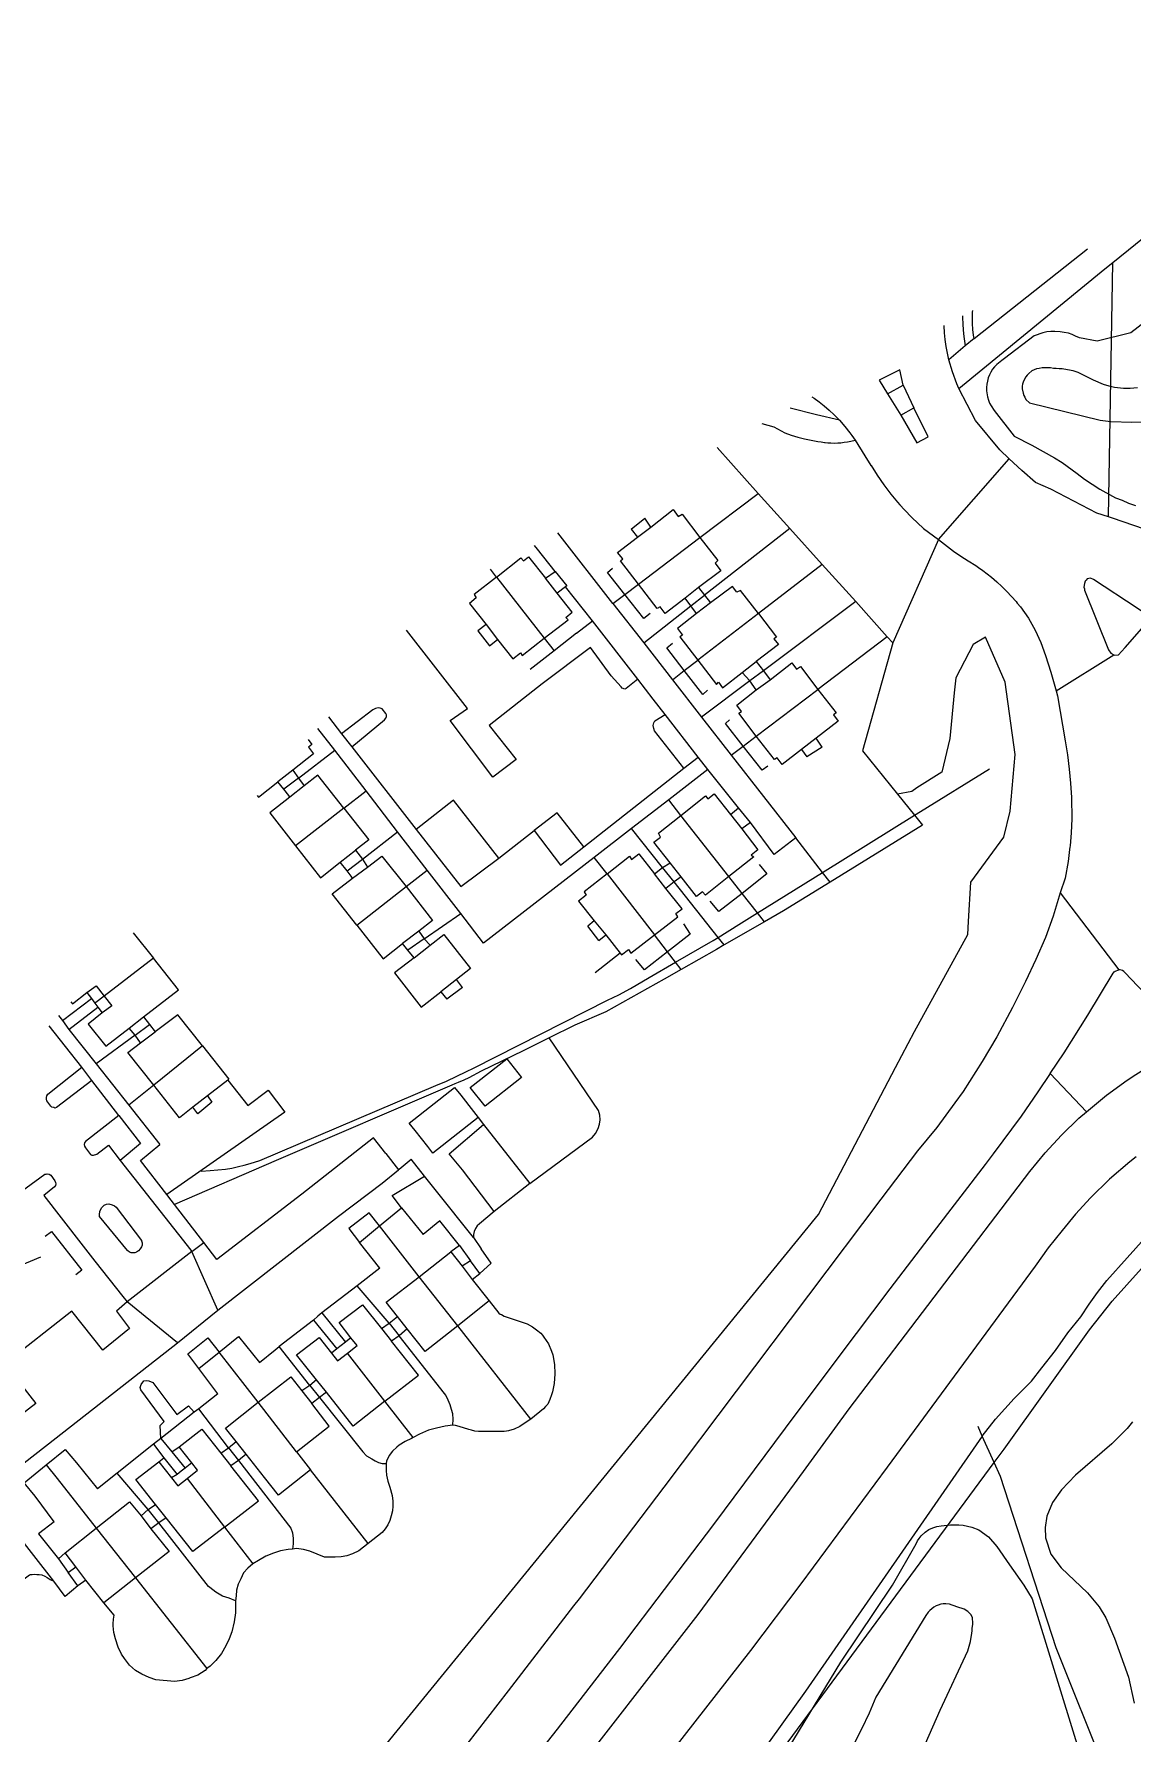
# Model space of a CAD drawing. Header units: millimetres. Extents: x 111502 to 977541, y 8702 to 1044108.
# Drawn here: x 486680.7 to 486810.2, y 236818.5 to 237018.8 of the extents above; entities that cross this region are included whole.
import ezdxf

# ---------------------------------------------------------------- set-up
doc = ezdxf.new("R2010")
doc.units = ezdxf.units.MM
doc.header["$LTSCALE"] = 0.25
doc.linetypes.add('DASHED2', pattern=[9.525, 6.35, -3.175])
doc.layers.add('E HVSS As Laid HV', color=10, linetype='Continuous')
doc.layers.add('X HVSS Site Background', color=8, linetype='Continuous')

# ---------------------------------------------------------------- blocks, each defined once
blk = doc.blocks.new('OS MAP 060722')
at = {"layer": 'X HVSS Site Background'}
for points in [[(-1994.78, -2138.26), (-2000.53, -2142.71), (-2004.48, -2143.71), (-2006.58, -2143.31), (-2007.03, -2143.11), (-2007.43, -2142.91), (-2007.88, -2142.76), (-2008.38, -2142.66), (-2008.83, -2142.61), (-2009.48, -2142.56), (-2009.93, -2142.56), (-2010.43, -2142.61), (-2010.88, -2142.71), (-2011.93, -2143.06), (-2015.43, -2145.76), (-2015.73, -2145.96), (-2016.33, -2146.46), (-2016.58, -2146.71), (-2016.83, -2147.01), (-2017.03, -2147.36), (-2017.18, -2147.66), (-2017.33, -2148.01), (-2017.43, -2148.41), (-2017.48, -2148.76), (-2017.53, -2149.16), (-2017.53, -2149.56), (-2017.43, -2150.26), (-2017.28, -2150.66), (-2017.18, -2151.01), (-2016.98, -2151.31), (-2016.63, -2151.86), (-2014.28, -2154.91), (-2012.18, -2155.96), (-2009.53, -2157.46), (-2008.63, -2158.01), (-2006.83, -2159.31), (-2005.98, -2159.96), (-2004.18, -2161.16), (-2002.33, -2162.16), (-2001.53, -2162.46), (-2000.78, -2162.81), (-1999.98, -2163.06)], [(-1999.73, -2149.21), (-2000.58, -2149.26), (-2001.38, -2149.26), (-2002.43, -2149.16), (-2003.08, -2149.01), (-2003.73, -2148.81), (-2004.93, -2148.31), (-2006.73, -2147.41), (-2007.33, -2147.21), (-2007.98, -2147.06), (-2008.63, -2146.96), (-2008.98, -2146.96), (-2009.33, -2146.91), (-2009.63, -2146.91), (-2009.98, -2146.86), (-2010.98, -2146.86), (-2011.33, -2146.91), (-2011.63, -2146.96), (-2011.93, -2147.06), (-2012.18, -2147.21), (-2012.53, -2147.51), (-2012.73, -2147.71), (-2012.88, -2147.91), (-2013.18, -2148.41), (-2013.28, -2148.76), (-2013.33, -2149.01), (-2013.33, -2149.31), (-2013.23, -2149.81), (-2013.13, -2150.11), (-2013.03, -2150.31), (-2012.88, -2150.56), (-2012.48, -2150.96), (-2004.13, -2153.01), (-2002.88, -2153.16), (-2000.38, -2153.26), (-1998.63, -2153.21)], [(-2002.63, -2134.41), (-1999.98, -2132.26), (-1992.58, -2126.31), (-1990.66, -2124.78)], [(-2019, -2143.37), (-2005.62, -2132.81)], [(-2020.78, -2149.26), (-2003.58, -2135.16), (-2002.63, -2134.41)], [(-2003.13, -2164.41), (-2002.63, -2134.41)], [(-2020.35, -2140.71), (-2020.36, -2140.94), (-2020.34, -2141.67), (-2020.3, -2142.41), (-2020.22, -2143.14), (-2020.05, -2144.26)], [(-2019, -2143.37), (-2019.06, -2142.99), (-2019.13, -2142.31), (-2019.17, -2141.62), (-2019.19, -2140.93), (-2019.18, -2140.27), (-2019.16, -2140.07)], [(-2021.98, -2145.91), (-2022.15, -2145.12), (-2022.29, -2144.32), (-2022.4, -2143.52), (-2022.47, -2142.71), (-2022.51, -2141.9), (-2022.51, -2141.87)], [(-2019, -2143.37), (-2020.05, -2144.26)], [(-2020.05, -2144.26), (-2021.98, -2145.91)], [(-2027.35, -2148.88), (-2027.75, -2147.06), (-2030.21, -2148.31), (-2029.21, -2149.89)], [(-2020.78, -2149.26), (-2021.03, -2148.71), (-2021.53, -2147.31), (-2021.98, -2145.91)], [(-2029.21, -2149.89), (-2027.35, -2148.88)], [(-2027.35, -2148.88), (-2026.11, -2151.56)], [(-2014.85, -2157.57), (-2015.98, -2156.51), (-2018.83, -2153.06), (-2020.78, -2149.26)], [(-2038.13, -2150.25), (-2037.86, -2150.42), (-2037.25, -2150.86), (-2036.66, -2151.33), (-2036.09, -2151.83), (-2036.03, -2151.89), (-2035.54, -2152.35), (-2034.88, -2153.02)], [(-2029.21, -2149.89), (-2027.64, -2152.44)], [(-2044.03, -2153.41), (-2042.63, -2153.81), (-2041.31, -2154.51), (-2040.55, -2154.77), (-2039.77, -2155.01), (-2038.99, -2155.21), (-2037.8, -2155.45), (-2037.42, -2155.52), (-2037.03, -2155.58), (-2036.65, -2155.63), (-2036.54, -2155.64), (-2036.26, -2155.68), (-2035.88, -2155.7), (-2035.47, -2155.71), (-2035.08, -2155.7), (-2034.7, -2155.67), (-2034.31, -2155.62), (-2033.93, -2155.56), (-2033.55, -2155.49), (-2033.04, -2155.36)], [(-2034.88, -2153.02), (-2037.6, -2152.38), (-2040.67, -2151.61)], [(-2034.88, -2153.02), (-2034.25, -2153.75), (-2033.65, -2154.51), (-2033.43, -2154.82), (-2033.04, -2155.36)], [(-2027.64, -2152.44), (-2025.74, -2155.68), (-2024.42, -2154.97), (-2026.11, -2151.56)], [(-2027.64, -2152.44), (-2026.11, -2151.56)], [(-2033.04, -2155.36), (-2031.88, -2157.22), (-2031.17, -2158.34), (-2031.15, -2158.37), (-2030.42, -2159.51), (-2029.65, -2160.63), (-2028.82, -2161.73), (-2028.03, -2162.68), (-2027.76, -2162.99), (-2027.21, -2163.6), (-2026.35, -2164.49), (-2024.95, -2165.79), (-2023.21, -2167.1)], [(-2049.31, -2156.25), (-2044.45, -2161.64)], [(-2023.21, -2167.1), (-2014.85, -2157.57)], [(-2003.13, -2164.41), (-2004.53, -2163.96), (-2009.93, -2161.16), (-2011.75, -2160.38), (-2013.38, -2158.96), (-2014.85, -2157.57)], [(-2051.33, -2166.86), (-2044.45, -2161.64)], [(-2044.45, -2161.64), (-2040.71, -2165.8)], [(-2059.43, -2165.86), (-2057.83, -2164.56)], [(-2057.13, -2165.61), (-2057.83, -2164.56)], [(-2057.13, -2165.61), (-2054.48, -2163.56), (-2053.88, -2164.36), (-2053.43, -2164.11), (-2051.33, -2166.86)], [(-1985.38, -2168.36), (-1989.48, -2167.86), (-1997.43, -2166.36), (-1997.63, -2166.31), (-2002.67, -2164.57), (-2003.13, -2164.41)], [(-2061.58, -2174.63), (-2068.07, -2166.31)], [(-2058.58, -2172.36), (-2060.68, -2169.61), (-2060.43, -2169.36), (-2061.03, -2168.61), (-2058.68, -2166.81)], [(-2059.43, -2165.86), (-2058.68, -2166.81)], [(-2058.68, -2166.81), (-2057.13, -2165.61)], [(-2058.58, -2172.36), (-2051.33, -2166.86)], [(-2051.33, -2166.86), (-2049.23, -2169.56), (-2049.53, -2169.86), (-2048.88, -2170.76), (-2051.48, -2172.76)], [(-2040.71, -2165.8), (-2050.78, -2173.66)], [(-2040.71, -2165.8), (-2036.91, -2170.02)], [(-2023.21, -2167.1), (-2028.59, -2179.26)], [(-2023.21, -2167.1), (-2021.41, -2168.45), (-2020.56, -2169.04), (-2019.69, -2169.6), (-2018.81, -2170.16), (-2018.48, -2170.39), (-2017.96, -2170.74), (-2016.93, -2171.54), (-2016.32, -2172.08), (-2015.73, -2172.63), (-2015.15, -2173.2), (-2014.59, -2173.79), (-2014.05, -2174.4), (-2013.9, -2174.59), (-2013.54, -2175.03), (-2012.6, -2176.35), (-2011.8, -2177.76), (-2011.14, -2179.24), (-2010.58, -2180.76), (-2009.93, -2182.74), (-2009.33, -2184.94)], [(-2075.33, -2171.51), (-2072.43, -2169.26), (-2072.13, -2169.61), (-2071.53, -2169.11), (-2069.53, -2171.66)], [(-2070.48, -2168.24), (-2070.84, -2167.8)], [(-2068.38, -2170.86), (-2070.48, -2168.24)], [(-2075.33, -2171.51), (-2076.04, -2170.59)], [(-2069.53, -2171.66), (-2068.38, -2170.86)], [(-2068.38, -2170.86), (-2067.03, -2172.56), (-2067.18, -2172.66)], [(-2060.17, -2173.57), (-2062.23, -2170.96), (-2061.63, -2170.46)], [(-2036.91, -2170.02), (-2044.43, -2175.81)], [(-2036.91, -2170.02), (-2032.96, -2174.41)], [(-2075.33, -2171.51), (-2077.93, -2173.56), (-2077.73, -2173.96), (-2078.48, -2174.61), (-2076.53, -2177.11)], [(-2075.33, -2171.51), (-2069.68, -2178.71)], [(-2069.68, -2178.71), (-2066.88, -2176.56), (-2067.13, -2176.26), (-2066.38, -2175.66), (-2068.18, -2173.41)], [(-2068.18, -2173.41), (-2069.53, -2171.66)], [(-2067.18, -2172.66), (-2068.18, -2173.41)], [(-2063.98, -2176.66), (-2067.18, -2172.66)], [(-2060.17, -2173.57), (-2058.58, -2172.36)], [(-2053.08, -2174.01), (-2055.43, -2175.81), (-2056.03, -2175.01), (-2056.38, -2175.21), (-2058.58, -2172.36)], [(-2051.48, -2172.76), (-2053.08, -2174.01)], [(-2051.48, -2172.76), (-2050.78, -2173.66)], [(-2044.43, -2175.81), (-2046.53, -2173.11), (-2046.98, -2173.31), (-2047.48, -2172.61), (-2050.08, -2174.56)], [(-1999.15, -2175.6), (-1999.76, -2175.19), (-2004.92, -2171.78), (-2005.28, -2171.66), (-2005.67, -2171.71), (-2005.79, -2171.86), (-2005.91, -2172), (-2005.99, -2172.28), (-2006.04, -2172.72), (-2005.99, -2172.91), (-2005.96, -2173.06), (-2003.16, -2180.11), (-2002.89, -2180.5), (-2002.51, -2180.67)], [(-2061.58, -2174.63), (-2060.17, -2173.57)], [(-2061.58, -2174.63), (-2057.96, -2179.27)], [(-2057.18, -2175.81), (-2057.93, -2176.41), (-2060.17, -2173.57)], [(-2057.96, -2179.27), (-2052.38, -2174.91)], [(-2052.38, -2174.91), (-2053.08, -2174.01)], [(-2052.38, -2174.91), (-2050.78, -2173.66)], [(-2051.73, -2175.81), (-2052.38, -2174.91)], [(-2050.08, -2174.56), (-2051.73, -2175.81)], [(-2050.78, -2173.66), (-2050.08, -2174.56)], [(-2032.96, -2174.41), (-2043.83, -2182.56)], [(-2032.96, -2174.41), (-2029.23, -2178.54)], [(-2076.53, -2177.11), (-2077.53, -2177.86), (-2076.13, -2179.61), (-2075.18, -2178.86)], [(-2076.53, -2177.11), (-2075.18, -2178.86)], [(-2065.88, -2178.11), (-2063.98, -2176.66)], [(-2058.63, -2183.56), (-2063.98, -2176.66)], [(-2051.73, -2175.81), (-2053.98, -2177.56), (-2053.38, -2178.36), (-2053.68, -2178.56), (-2051.58, -2181.31)], [(-2044.43, -2175.81), (-2051.58, -2181.31)], [(-2044.43, -2175.81), (-2042.28, -2178.61), (-2042.63, -2178.81), (-2042.08, -2179.46), (-2044.68, -2181.46)], [(-2002.51, -2180.67), (-2002.44, -2180.7), (-2001.96, -2180.67), (-2001.62, -2180.28), (-2001.19, -2179.8), (-1998.41, -2176.65), (-1998.26, -2176.49), (-1998.33, -2176.26), (-1998.55, -2176), (-1999.15, -2175.6)], [(-2097.47, -2320.35), (-2037.33, -2246.66), (-2028.25, -2229.34), (-2026.01, -2225.07), (-2019.75, -2213.65), (-2019.67, -2212.13), (-2019.4, -2207.5), (-2015.51, -2202.19), (-2014.74, -2199.1), (-2014.17, -2192.42), (-2015.33, -2183.9), (-2017.65, -2178.58), (-2019.09, -2179.47), (-2021.14, -2183.4), (-2021.34, -2185.17), (-2021.85, -2190.56), (-2022.81, -2194.5), (-2025.73, -2196.38), (-2026.35, -2196.78), (-2028.04, -2197.09)], [(-2058.63, -2183.56), (-2060.03, -2184.66), (-2060.18, -2184.71), (-2060.48, -2184.61), (-2060.63, -2184.46), (-2061.78, -2183.16), (-2064.23, -2179.81), (-2069.93, -2184.11), (-2076.18, -2189.01), (-2072.98, -2193.01), (-2075.73, -2195.11), (-2080.78, -2188.41), (-2078.73, -2187.01), (-2085.92, -2177.79)], [(-2075.18, -2178.86), (-2073.38, -2181.16), (-2072.48, -2180.46), (-2072.28, -2180.76), (-2069.68, -2178.71)], [(-2069.68, -2178.71), (-2068.52, -2180.19)], [(-2065.88, -2178.11), (-2068.52, -2180.19)], [(-2057.96, -2179.27), (-2054.57, -2183.61)], [(-2053.17, -2182.53), (-2055.23, -2179.86), (-2054.57, -2179.31)], [(-2029.23, -2178.54), (-2037.43, -2184.76)], [(-2028.59, -2179.26), (-2032.14, -2192), (-2028.04, -2197.09)], [(-2029.23, -2178.54), (-2028.59, -2179.26)], [(-2068.52, -2180.19), (-2071.33, -2182.41)], [(-2053.17, -2182.53), (-2051.58, -2181.31)], [(-2051.58, -2181.31), (-2049.38, -2184.16), (-2049.13, -2183.91), (-2048.68, -2184.56), (-2046.33, -2182.76)], [(-2046.33, -2182.76), (-2044.68, -2181.46)], [(-2044.68, -2181.46), (-2043.83, -2182.56)], [(-2009.33, -2184.94), (-2002.51, -2180.67)], [(-2054.57, -2183.61), (-2053.17, -2182.53)], [(-2050.43, -2184.86), (-2050.98, -2185.36), (-2053.17, -2182.53)], [(-2045.43, -2183.76), (-2046.33, -2182.76)], [(-2043.83, -2182.56), (-2045.43, -2183.76)], [(-2043.83, -2182.56), (-2043.03, -2183.61)], [(-2043.03, -2183.61), (-2040.48, -2181.61), (-2039.93, -2182.36), (-2039.48, -2182.06), (-2037.43, -2184.76)], [(-2055.43, -2187.71), (-2056.83, -2185.91), (-2058.63, -2183.56)], [(-2054.57, -2183.61), (-2051.13, -2188.03)], [(-2045.43, -2183.76), (-2051.13, -2188.03)], [(-2044.68, -2190.26), (-2046.73, -2187.56), (-2046.43, -2187.36), (-2046.98, -2186.61), (-2044.68, -2184.81)], [(-2044.68, -2184.81), (-2045.43, -2183.76)], [(-2044.68, -2184.81), (-2043.03, -2183.61)], [(-2044.68, -2190.26), (-2037.43, -2184.76)], [(-2037.43, -2184.76), (-2035.28, -2187.51), (-2035.58, -2187.76), (-2035.03, -2188.51), (-2037.63, -2190.51)], [(-2009.33, -2184.94), (-2009.18, -2185.51), (-2008.24, -2190.81), (-2008, -2192.48), (-2007.78, -2194.16), (-2007.61, -2195.83), (-2007.5, -2197.52), (-2007.47, -2200), (-2007.55, -2201.68), (-2007.68, -2203.18), (-2007.7, -2203.35), (-2007.7, -2203.36), (-2007.7, -2203.37), (-2007.73, -2203.64), (-2007.91, -2205.04), (-2008.26, -2207.02), (-2008.83, -2208.76)], [(-2092.38, -2191.51), (-2088.53, -2188.36), (-2088.38, -2188.16), (-2088.28, -2187.96), (-2088.28, -2187.76), (-2088.38, -2187.61), (-2088.78, -2187.06), (-2089.03, -2186.96), (-2089.28, -2186.91), (-2089.58, -2187.01), (-2089.88, -2187.16), (-2093.58, -2190.01)], [(-2094.39, -2191.93), (-2096.37, -2189.36)], [(-2095.13, -2187.99), (-2093.58, -2190.01)], [(-2053.23, -2194.06), (-2056.68, -2189.66), (-2056.78, -2189.36), (-2056.83, -2189.01), (-2056.78, -2188.71), (-2056.63, -2188.46), (-2055.43, -2187.71)], [(-2051.53, -2192.73), (-2055.43, -2187.71)], [(-2051.13, -2188.03), (-2047.64, -2192.5)], [(-2046.22, -2191.43), (-2048.33, -2188.76), (-2047.83, -2188.36)], [(-2097.54, -2190.66), (-2097.08, -2191.26), (-2097.48, -2191.56), (-2096.88, -2192.36), (-2099.33, -2194.26)], [(-2093.58, -2190.01), (-2092.38, -2191.51)], [(-2047.64, -2192.5), (-2046.22, -2191.43)], [(-2046.22, -2191.43), (-2044.68, -2190.26)], [(-2043.33, -2193.81), (-2043.98, -2194.26), (-2046.22, -2191.43)], [(-2039.33, -2191.86), (-2041.63, -2193.61), (-2042.23, -2192.81), (-2042.53, -2193.01), (-2044.68, -2190.26)], [(-2037.63, -2190.51), (-2039.33, -2191.86)], [(-2036.93, -2191.56), (-2037.63, -2190.51)], [(-2098.68, -2195.21), (-2094.39, -2191.93)], [(-2090.7, -2196.71), (-2094.39, -2191.93)], [(-2092.38, -2191.51), (-2084.78, -2201.26)], [(-2053.23, -2194.06), (-2051.53, -2192.73)], [(-2050.38, -2194.21), (-2051.53, -2192.73)], [(-2047.64, -2192.5), (-2040.03, -2202.26)], [(-2039.33, -2191.86), (-2038.73, -2192.71)], [(-2036.93, -2191.56), (-2038.73, -2192.71)], [(-2099.33, -2194.26), (-2101.08, -2195.66)], [(-2098.68, -2195.21), (-2100.38, -2196.51)], [(-2099.33, -2194.26), (-2098.68, -2195.21)], [(-2098.68, -2195.21), (-2097.98, -2196.11)], [(-2093.33, -2198.76), (-2096.38, -2194.86), (-2097.98, -2196.11)], [(-2065.03, -2203.31), (-2053.23, -2194.06)], [(-2050.38, -2194.21), (-2055.01, -2197.79)], [(-2046.78, -2198.71), (-2050.38, -2194.21)], [(-2026.01, -2199.59), (-2025.31, -2199.16), (-2017.18, -2194.11)], [(-2103.52, -2197.28), (-2103.38, -2197.46), (-2101.08, -2195.66)], [(-2099.68, -2197.46), (-2102.03, -2199.31), (-2099.03, -2203.21)], [(-2100.38, -2196.51), (-2101.08, -2195.66)], [(-2099.68, -2197.46), (-2099.82, -2197.27), (-2100.38, -2196.51)], [(-2097.98, -2196.11), (-2099.68, -2197.46)], [(-2093.33, -2198.76), (-2090.7, -2196.71)], [(-2086.98, -2201.53), (-2090.7, -2196.71)], [(-2053.58, -2199.61), (-2050.68, -2197.31), (-2050.38, -2197.66), (-2049.63, -2197.06), (-2047.73, -2199.51)], [(-2028.04, -2197.09), (-2026.01, -2199.59)], [(-2093.33, -2198.76), (-2099.03, -2203.21)], [(-2093.33, -2198.76), (-2090.38, -2202.51), (-2091.93, -2203.71)], [(-2075.03, -2204.66), (-2080.38, -2197.81), (-2084.78, -2201.26)], [(-2065.03, -2203.31), (-2068.18, -2199.31), (-2070.88, -2201.41)], [(-2055.01, -2197.79), (-2059.38, -2201.16)], [(-2053.58, -2199.61), (-2055.01, -2197.79)], [(-2047.73, -2199.51), (-2046.78, -2198.71)], [(-2045.38, -2200.46), (-2046.78, -2198.71)], [(-2084.78, -2201.26), (-2079.53, -2208.01), (-2075.03, -2204.66)], [(-2075.03, -2204.66), (-2070.88, -2201.41)], [(-2070.88, -2201.41), (-2067.78, -2205.46), (-2065.03, -2203.31)], [(-2059.38, -2201.16), (-2063.79, -2204.57)], [(-2055.73, -2205.76), (-2059.38, -2201.16)], [(-2054.83, -2205.21), (-2056.78, -2202.76), (-2055.98, -2202.16), (-2056.23, -2201.71), (-2053.58, -2199.61)], [(-2047.93, -2206.81), (-2053.58, -2199.61)], [(-2046.38, -2201.21), (-2044.48, -2203.66), (-2045.28, -2204.31), (-2044.98, -2204.51), (-2047.93, -2206.81)], [(-2047.73, -2199.51), (-2046.38, -2201.21)], [(-2045.38, -2200.46), (-2046.38, -2201.21)], [(-2040.03, -2202.26), (-2042.58, -2204.21), (-2045.38, -2200.46)], [(-2036.86, -2206.33), (-2026.01, -2199.59)], [(-2026.01, -2199.59), (-2025.08, -2200.76), (-2035.97, -2207.47)], [(-2099.03, -2203.21), (-2096.08, -2206.96), (-2093.73, -2205.11)], [(-2091.13, -2204.76), (-2086.98, -2201.53)], [(-2083.48, -2206.05), (-2086.98, -2201.53)], [(-2036.86, -2206.33), (-2040.03, -2202.26)], [(-2093.73, -2205.11), (-2091.93, -2203.71)], [(-2092.93, -2206.16), (-2093.73, -2205.11)], [(-2092.93, -2206.16), (-2091.13, -2204.76)], [(-2091.93, -2203.71), (-2091.13, -2204.76)], [(-2091.13, -2204.76), (-2090.53, -2205.71)], [(-2090.53, -2205.71), (-2088.83, -2204.41), (-2085.98, -2208.01)], [(-2063.79, -2204.57), (-2076.83, -2214.66), (-2079.52, -2211.18)], [(-2062.28, -2206.51), (-2063.79, -2204.57)], [(-2062.28, -2206.51), (-2059.63, -2204.41), (-2059.38, -2204.81), (-2058.53, -2204.16), (-2056.68, -2206.51)], [(-2055.73, -2205.76), (-2054.83, -2205.21)], [(-2053.53, -2206.86), (-2054.83, -2205.21)], [(-2044.33, -2205.41), (-2043.43, -2206.51), (-2046.36, -2208.82)], [(-2091.78, -2212.56), (-2094.68, -2208.86), (-2092.28, -2207.01)], [(-2092.28, -2207.01), (-2092.46, -2206.78), (-2092.93, -2206.16)], [(-2092.28, -2207.01), (-2090.53, -2205.71)], [(-2085.98, -2208.01), (-2083.48, -2206.05)], [(-2079.52, -2211.18), (-2083.48, -2206.05)], [(-2062.28, -2206.51), (-2064.98, -2208.61), (-2064.73, -2209.01), (-2065.63, -2209.71), (-2063.78, -2212.06)], [(-2062.28, -2206.51), (-2056.68, -2213.71)], [(-2056.68, -2206.51), (-2055.73, -2205.76)], [(-2055.33, -2208.21), (-2056.68, -2206.51)], [(-2054.38, -2207.46), (-2055.73, -2205.76)], [(-2054.38, -2207.46), (-2055.33, -2208.21)], [(-2053.53, -2206.86), (-2054.38, -2207.46)], [(-2049.19, -2213.99), (-2054.38, -2207.46)], [(-2047.93, -2206.81), (-2050.68, -2209.01), (-2051.03, -2208.61), (-2051.73, -2209.16), (-2053.53, -2206.86)], [(-2046.36, -2208.82), (-2047.93, -2206.81)], [(-2044.55, -2211.11), (-2036.86, -2206.33)], [(-2035.97, -2207.47), (-2041.48, -2210.86), (-2043.73, -2212.16)], [(-2035.97, -2207.47), (-2036.86, -2206.33)], [(-2008.83, -2208.76), (-2009.68, -2211.51), (-2010.58, -2214.01), (-2011.73, -2216.61), (-2012.93, -2219.21), (-2014.48, -2222.26), (-2016.33, -2225.71), (-2018.03, -2228.61), (-2020.28, -2232.16), (-2021.28, -2233.51), (-2023.38, -2236.41), (-2025.68, -2239.16), (-2029.98, -2244.86), (-2055.58, -2278.81), (-2065.58, -2291.96), (-2066.23, -2292.81), (-2073.93, -2302.81), (-2078.83, -2309.11)], [(-2091.78, -2212.56), (-2085.98, -2208.01)], [(-2085.98, -2208.01), (-2082.88, -2212.01), (-2084.48, -2213.26)], [(-2056.68, -2213.71), (-2053.93, -2211.56), (-2054.18, -2211.16), (-2053.43, -2210.61), (-2055.33, -2208.21)], [(-2046.36, -2208.82), (-2049.08, -2210.96), (-2050.13, -2209.71)], [(-2044.55, -2211.11), (-2046.36, -2208.82)], [(-2008.83, -2208.76), (-2001.93, -2217.81)], [(-2083.83, -2214.16), (-2079.52, -2211.18)], [(-2049.19, -2213.99), (-2046.73, -2212.46), (-2044.55, -2211.11)], [(-2043.73, -2212.16), (-2044.55, -2211.11)], [(-2118.16, -2213.47), (-2115.78, -2216.46)], [(-2091.78, -2212.56), (-2088.68, -2216.51), (-2086.38, -2214.71)], [(-2084.48, -2213.26), (-2086.38, -2214.71)], [(-2084.48, -2213.26), (-2083.83, -2214.16)], [(-2063.78, -2212.06), (-2064.53, -2212.66)], [(-2063.23, -2214.36), (-2064.53, -2212.66)], [(-2063.78, -2212.06), (-2062.43, -2213.71)], [(-2053.28, -2212.41), (-2052.48, -2213.61), (-2055.15, -2215.68)], [(-2043.73, -2212.16), (-2048.48, -2214.89)], [(-2085.78, -2215.51), (-2086.38, -2214.71)], [(-2083.83, -2214.16), (-2085.78, -2215.51)], [(-2085.03, -2216.41), (-2085.78, -2215.51)], [(-2085.03, -2216.41), (-2083.13, -2214.91)], [(-2083.83, -2214.16), (-2083.13, -2214.91)], [(-2083.13, -2214.91), (-2081.53, -2213.66), (-2078.38, -2217.66), (-2080.03, -2218.96)], [(-2063.23, -2214.36), (-2062.43, -2213.71)], [(-2062.43, -2213.71), (-2060.73, -2215.86)], [(-2060.73, -2215.86), (-2060.58, -2216.06), (-2059.73, -2215.41), (-2059.48, -2215.86), (-2056.68, -2213.71)], [(-2055.15, -2215.68), (-2056.68, -2213.71)], [(-2054.19, -2216.9), (-2049.78, -2214.36), (-2049.19, -2213.99)], [(-2048.48, -2214.89), (-2049.38, -2215.41), (-2053.52, -2217.77)], [(-2048.48, -2214.89), (-2049.19, -2213.99)], [(-2115.78, -2216.46), (-2121.58, -2220.91)], [(-2116.93, -2223.36), (-2112.83, -2220.16), (-2115.78, -2216.46)], [(-2110.13, -2241.56), (-2109.08, -2241.46), (-2108.18, -2241.41), (-2107.28, -2241.31), (-2106.53, -2241.21), (-2105.73, -2241.01), (-2105.08, -2240.86), (-2104.38, -2240.66), (-2103.23, -2240.31), (-2082.48, -2231.46), (-2081.23, -2230.96), (-2079.98, -2230.36), (-2078.93, -2229.86), (-2077.93, -2229.36), (-2062.23, -2221.41), (-2060.88, -2220.76), (-2059.53, -2220.01), (-2057.33, -2218.71), (-2054.19, -2216.9)], [(-2085.03, -2216.41), (-2087.33, -2218.16), (-2084.18, -2222.21), (-2081.88, -2220.41)], [(-2060.73, -2215.86), (-2063.68, -2218.16)], [(-2055.15, -2215.68), (-2057.88, -2217.81), (-2058.88, -2216.61)], [(-2054.19, -2216.9), (-2055.15, -2215.68)], [(-2053.52, -2217.77), (-2054.19, -2216.9)], [(-2080.03, -2218.96), (-2081.88, -2220.41)], [(-2079.33, -2219.91), (-2080.03, -2218.96)], [(-2053.52, -2217.77), (-2055.53, -2218.91), (-2062.43, -2222.76), (-2066.08, -2224.36), (-2069.11, -2225.85)], [(-2010.03, -2230.06), (-2008.38, -2227.61), (-2005.58, -2223.16), (-2002.58, -2218.21), (-2002.48, -2218.06), (-2002.38, -2217.96), (-2001.93, -2217.81)], [(-1993.48, -2225.16), (-1995.63, -2223.51), (-1997.73, -2221.71), (-1999.73, -2219.71), (-2001.18, -2218.16), (-2001.33, -2218.01), (-2001.48, -2217.91), (-2001.78, -2217.81), (-2001.93, -2217.81)], [(-2126.48, -2223.81), (-2123.09, -2221.21)], [(-2125.5, -2221.59), (-2125.33, -2221.81), (-2123.63, -2220.51)], [(-2123.63, -2220.51), (-2122.53, -2219.71), (-2121.58, -2220.91)], [(-2123.63, -2220.51), (-2123.09, -2221.21)], [(-2123.09, -2221.21), (-2122.68, -2221.75)], [(-2121.58, -2220.91), (-2122.57, -2221.67), (-2122.68, -2221.75)], [(-2121.58, -2220.91), (-2120.68, -2222.06), (-2121.68, -2222.81), (-2121.8, -2222.9)], [(-2081.88, -2220.41), (-2081.18, -2221.26)], [(-2079.33, -2219.91), (-2081.18, -2221.26)], [(-2126.95, -2223.2), (-2126.48, -2223.81)], [(-2125.73, -2224.86), (-2122.32, -2222.22)], [(-2121.8, -2222.9), (-2123.48, -2224.21), (-2121.38, -2226.81), (-2118.63, -2224.71)], [(-2122.68, -2221.75), (-2122.32, -2222.22)], [(-2122.32, -2222.22), (-2121.8, -2222.9)], [(-2118.63, -2224.71), (-2116.93, -2223.36)], [(-2116.93, -2223.36), (-2116.23, -2224.26)], [(-2109.98, -2226.76), (-2112.88, -2223.11), (-2115.58, -2225.11)], [(-2124.23, -2229.31), (-2128.06, -2224.43)], [(-2126.48, -2223.81), (-2125.73, -2224.86)], [(-2125.73, -2224.86), (-2122.54, -2228.9)], [(-2117.93, -2225.51), (-2122.54, -2228.9)], [(-2117.93, -2225.51), (-2118.63, -2224.71)], [(-2117.93, -2225.51), (-2116.23, -2224.26)], [(-2117.28, -2226.41), (-2117.93, -2225.51)], [(-2117.28, -2226.41), (-2115.58, -2225.11)], [(-2116.23, -2224.26), (-2115.58, -2225.11)], [(-2005.73, -2234.56), (-2003.38, -2232.61), (-2000.93, -2230.81), (-1999.93, -2230.16), (-1997.33, -2228.56), (-1994.68, -2227.06), (-1993.78, -2226.61), (-1993.48, -2226.51), (-1993.38, -2226.41), (-1993.28, -2226.26), (-1993.18, -2226.16), (-1993.13, -2225.96), (-1993.13, -2225.66), (-1993.18, -2225.51), (-1993.28, -2225.36), (-1993.48, -2225.16)], [(-2115.73, -2231.41), (-2118.78, -2227.56), (-2117.28, -2226.41)], [(-2109.98, -2226.76), (-2115.73, -2231.41)], [(-2109.98, -2226.76), (-2106.88, -2230.71), (-2106.98, -2230.81)], [(-2069.11, -2225.85), (-2072.18, -2227.36), (-2077.13, -2229.76), (-2078.58, -2230.56), (-2079.18, -2230.81), (-2079.83, -2231.11), (-2080.23, -2231.26), (-2080.58, -2231.41), (-2101.28, -2240.31)], [(-2071.38, -2243.01), (-2063.98, -2237.56), (-2063.63, -2237.11), (-2063.33, -2236.51), (-2063.18, -2236.01), (-2063.08, -2235.51), (-2063.13, -2234.96), (-2063.28, -2234.41), (-2069.11, -2225.85)], [(-2123.03, -2230.86), (-2127.18, -2234.06), (-2127.38, -2234.11), (-2127.53, -2234.06), (-2127.73, -2234.01), (-2127.88, -2233.91), (-2128.33, -2233.26), (-2128.38, -2233.06), (-2128.38, -2232.86), (-2128.33, -2232.66), (-2128.23, -2232.46), (-2124.23, -2229.31)], [(-2123.03, -2230.86), (-2124.23, -2229.31)], [(-2122.54, -2228.9), (-2118.68, -2233.79)], [(-2072.35, -2230.52), (-2076.67, -2233.9), (-2078.41, -2231.68), (-2074.09, -2228.3), (-2072.35, -2230.52)], [(-2010.03, -2230.06), (-2011.48, -2232.21), (-2013.43, -2235.06), (-2016.73, -2239.51), (-2017.68, -2240.76), (-2023.83, -2248.76), (-2028.93, -2255.41), (-2034.93, -2263.41), (-2041.28, -2271.86), (-2049.73, -2283.21), (-2059.73, -2296.41), (-2060.43, -2297.31), (-2068.18, -2307.36), (-2073.18, -2313.71), (-2081.53, -2324.06), (-2089.53, -2333.76), (-2099.13, -2345.16), (-2100.08, -2346.26), (-2108.48, -2355.96), (-2112.83, -2360.96), (-2121.08, -2370.16), (-2123.68, -2373.01), (-2133.53, -2383.61), (-2136.08, -2386.31)], [(-1999.88, -2239.86), (-2000.63, -2240.46), (-2003.03, -2242.51), (-2005.28, -2244.71), (-2007.03, -2246.61), (-2008.63, -2248.56), (-2010.28, -2250.61), (-2011.78, -2252.76), (-2029.23, -2276.46), (-2039.43, -2290.21), (-2045.38, -2298.06), (-2055.98, -2311.66), (-2062.33, -2319.86), (-2067.53, -2326.31), (-2079.23, -2340.46), (-2091.98, -2355.76), (-2103.63, -2369.11), (-2115.88, -2382.71), (-2127.13, -2394.96)], [(-2119.83, -2235.01), (-2123.03, -2230.86)], [(-2115.73, -2231.41), (-2118.68, -2233.79)], [(-2111.13, -2234.01), (-2112.68, -2235.26), (-2115.73, -2231.41)], [(-2106.98, -2230.81), (-2104.63, -2233.81), (-2102.23, -2232.01), (-2100.27, -2234.61), (-2114.18, -2244.31)], [(-2106.98, -2230.81), (-2109.38, -2232.66)], [(-2010.03, -2230.06), (-2005.73, -2234.56)], [(-2109.38, -2232.66), (-2111.13, -2234.01)], [(-2108.88, -2233.41), (-2110.53, -2234.81)], [(-2109.38, -2232.66), (-2108.88, -2233.41)], [(-2085.61, -2235.88), (-2080.26, -2231.68), (-2079.53, -2232.61), (-2078.03, -2234.51), (-2077.48, -2235.22)], [(-2132.58, -2389.46), (-2125.48, -2381.81), (-2110.53, -2365.26), (-2095.43, -2347.96), (-2083.98, -2334.51), (-2077.28, -2326.31), (-2068.18, -2315.21), (-2051.53, -2293.81), (-2040.18, -2278.41), (-2033.73, -2269.56), (-2012.43, -2241.61), (-2010.63, -2239.41), (-2008.68, -2237.31), (-2006.63, -2235.31), (-2005.73, -2234.56)], [(-2119.83, -2235.01), (-2123.78, -2238.06), (-2123.88, -2238.21), (-2123.93, -2238.41), (-2123.88, -2238.61), (-2123.78, -2238.81), (-2123.18, -2239.61), (-2123.03, -2239.66), (-2122.83, -2239.66), (-2122.43, -2239.56), (-2121.08, -2238.51), (-2119.68, -2240.31)], [(-2119.83, -2235.01), (-2117.28, -2238.31), (-2119.68, -2240.31)], [(-2118.68, -2233.79), (-2115.03, -2238.41)], [(-2110.53, -2234.81), (-2111.13, -2234.01)], [(-2077.48, -2235.22), (-2082.83, -2239.42)], [(-2077.48, -2235.22), (-2076.83, -2236.06)], [(-2084.91, -2236.78), (-2085.61, -2235.88)], [(-2083.43, -2238.66), (-2084.91, -2236.78)], [(-2075.58, -2246.31), (-2079.33, -2241.41), (-2080.88, -2239.51), (-2076.83, -2236.06)], [(-2076.83, -2236.06), (-2071.38, -2243.01)], [(-2018.03, -2272.81), (-2016.46, -2270.79), (-2014.28, -2268.34), (-2012.22, -2266.31), (-2010.99, -2264.73), (-2009.41, -2262.7), (-2007.96, -2260.63), (-2006.43, -2258.72), (-2005.41, -2257.24), (-2004.44, -2255.85), (-2003.34, -2254.43), (-2000.93, -2251.79), (-1998.91, -2249.49)], [(-2114.18, -2244.31), (-2117.28, -2240.31), (-2115.03, -2238.41)], [(-2088.38, -2239.46), (-2089.83, -2237.61), (-2098.28, -2244.26), (-2108.28, -2251.96), (-2109.83, -2249.96)], [(-2088.38, -2239.46), (-2086.87, -2241.38)], [(-2082.83, -2239.42), (-2083.43, -2238.66)], [(-2016.62, -2275.91), (-2015.45, -2274.32), (-2005.4, -2260.27), (-2002.73, -2256.89), (-1999.25, -2253.02), (-1993.83, -2247.39), (-1989.92, -2244.02), (-1986.73, -2242.09), (-1981.68, -2239.91), (-1977.93, -2238.83), (-1974.13, -2238.4), (-1971.11, -2238.67), (-1969.93, -2238.95), (-1967.52, -2239.94), (-1965.35, -2241.37), (-1963.38, -2243.11), (-1958.03, -2248.96), (-1957.52, -2249.5), (-1951.53, -2255.45), (-1949.55, -2257.71), (-1947.88, -2260.08), (-1946.91, -2261.95), (-1946.43, -2263.26), (-1946.38, -2263.55)], [(-2119.68, -2240.31), (-2111.78, -2250.31), (-2111.23, -2251.01)], [(-2101.28, -2240.31), (-2113.29, -2245.47)], [(-2108.18, -2257.96), (-2093.93, -2246.86), (-2088.78, -2242.96), (-2086.87, -2241.38)], [(-2086.87, -2241.38), (-2086.78, -2241.31), (-2085.38, -2240.16)], [(-2083.8, -2242.13), (-2085.38, -2240.16)], [(-2132.38, -2244.71), (-2128.58, -2241.91), (-2128.43, -2241.91), (-2128.28, -2241.86), (-2128.08, -2241.91), (-2127.88, -2242.01), (-2127.38, -2242.71), (-2127.33, -2242.91), (-2127.28, -2243.06), (-2127.33, -2243.26), (-2127.43, -2243.41), (-2128.68, -2244.41), (-2124.33, -2250.06), (-2122.68, -2252.16), (-2119.39, -2256.32), (-2118.88, -2256.96)], [(-2086.53, -2245.86), (-2087.63, -2244.41), (-2083.8, -2242.13)], [(-2078.03, -2249.36), (-2082.38, -2243.91), (-2083.8, -2242.13)], [(-2071.38, -2243.01), (-2075.58, -2246.31)], [(-2118.49, -2251.14), (-2118.59, -2251.09), (-2118.79, -2250.96), (-2118.82, -2250.92), (-2122.12, -2246.91), (-2122.13, -2246.69), (-2122.07, -2246.28), (-2121.87, -2245.83), (-2121.57, -2245.55), (-2121.29, -2245.44), (-2121.04, -2245.4), (-2120.65, -2245.51), (-2120.34, -2245.66), (-2120.17, -2245.81), (-2117.17, -2249.74), (-2117.17, -2249.76), (-2117.08, -2250.01), (-2117.1, -2250.27), (-2117.17, -2250.49), (-2117.32, -2250.73), (-2117.53, -2250.96), (-2117.76, -2251.1), (-2117.97, -2251.19), (-2118.12, -2251.2), (-2118.26, -2251.2), (-2118.4, -2251.19), (-2118.49, -2251.14)], [(-2113.68, -2244.96), (-2114.18, -2244.31)], [(-2113.29, -2245.47), (-2113.68, -2244.96)], [(-2109.83, -2249.96), (-2113.29, -2245.47)], [(-2089.13, -2248.01), (-2090.33, -2246.47), (-2092.73, -2248.31), (-2091.48, -2249.96)], [(-2089.13, -2248.01), (-2086.53, -2245.86)], [(-2086.53, -2245.86), (-2083.98, -2249.01)], [(-2079.68, -2250.31), (-2081.98, -2247.41), (-2083.98, -2249.01)], [(-2075.58, -2246.31), (-2077.33, -2247.76), (-2077.58, -2248.01), (-2077.78, -2248.31), (-2077.93, -2248.66), (-2078.03, -2249.01), (-2078.03, -2249.36)], [(-2128.53, -2249.21), (-2127.78, -2248.66), (-2124.23, -2253.21), (-2124.93, -2253.76)], [(-2091.48, -2249.96), (-2089.13, -2248.01)], [(-2084.43, -2254.01), (-2089.13, -2248.01)], [(-2078.03, -2249.36), (-2077.13, -2250.71)], [(-2000.31, -2271.12), (-2000.95, -2271.88), (-2002.76, -2273.69), (-2007.03, -2277.39), (-2008.71, -2279.12), (-2009.75, -2280.61), (-2010.42, -2282.23), (-2010.63, -2283.55), (-2010.58, -2284.77), (-2009.93, -2286.7), (-2008.73, -2288.33), (-2005.64, -2291.29), (-2004.24, -2292.91), (-2003.48, -2294.21), (-2002.44, -2296.63), (-2000.8, -2301.21), (-2000.12, -2304.29)], [(-2111.23, -2251.01), (-2118.88, -2256.96)], [(-2111.23, -2251.01), (-2109.83, -2249.96)], [(-2108.18, -2257.96), (-2111.23, -2251.01)], [(-2089.08, -2253.01), (-2091.48, -2249.96)], [(-2084.43, -2254.01), (-2080.68, -2251.06)], [(-2079.68, -2250.31), (-2080.68, -2251.06)], [(-2080.68, -2251.06), (-2079.38, -2252.76)], [(-2079.68, -2250.31), (-2078.38, -2252.11)], [(-2077.28, -2253.61), (-2075.93, -2252.41), (-2077.13, -2250.71)], [(-2167.03, -2267.55), (-2154.58, -2262.36), (-2147.83, -2259.51), (-2129.03, -2251.66)], [(-2089.08, -2253.01), (-2091.73, -2255.06)], [(-2078.38, -2252.11), (-2079.38, -2252.76)], [(-2079.38, -2252.76), (-2078.18, -2254.31)], [(-2077.28, -2253.61), (-2078.38, -2252.11)], [(-2091.73, -2255.06), (-2095.93, -2258.26)], [(-2087.98, -2259.46), (-2091.73, -2255.06)], [(-2086.98, -2258.71), (-2088.33, -2257.01), (-2084.43, -2254.01)], [(-2079.88, -2259.81), (-2084.43, -2254.01)], [(-2078.18, -2254.31), (-2077.28, -2253.61)], [(-2078.18, -2254.31), (-2076.18, -2256.86)], [(-2118.88, -2256.96), (-2120.13, -2258.06), (-2118.58, -2260.11), (-2121.73, -2262.66), (-2125.38, -2258.06), (-2133.28, -2264.26), (-2129.63, -2268.96), (-2137.14, -2274.72)], [(-2112.93, -2261.81), (-2118.88, -2256.96)], [(-2092.48, -2261.21), (-2093.88, -2259.41), (-2091.13, -2257.31), (-2088.88, -2260.11)], [(-2076.18, -2256.86), (-2079.88, -2259.81)], [(-2076.18, -2256.86), (-2075.03, -2258.31), (-2074.88, -2258.41), (-2074.73, -2258.46), (-2074.43, -2258.66), (-2072.98, -2259.11), (-2071.68, -2259.56), (-2071.08, -2259.91), (-2070.58, -2260.26), (-2070.08, -2260.66), (-2069.88, -2260.91), (-2069.73, -2261.11), (-2069.18, -2261.91), (-2068.83, -2262.76), (-2068.68, -2263.21), (-2068.48, -2264.36), (-2068.43, -2265.46), (-2068.53, -2266.61), (-2068.73, -2267.56), (-2068.83, -2267.91), (-2069.03, -2268.46), (-2069.28, -2269.01), (-2069.53, -2269.31), (-2069.78, -2269.56), (-2071.28, -2270.81)], [(-2112.93, -2261.81), (-2108.18, -2257.96)], [(-2096.88, -2259.11), (-2100.95, -2262.24)], [(-2095.93, -2258.26), (-2096.38, -2258.66), (-2096.88, -2259.11)], [(-2096.88, -2259.11), (-2094.13, -2262.51)], [(-2095.93, -2258.26), (-2093.13, -2261.71)], [(-2088.88, -2260.11), (-2087.98, -2259.46)], [(-2087.98, -2259.46), (-2086.98, -2258.71)], [(-2087.98, -2259.46), (-2086.78, -2260.96)], [(-2085.83, -2260.16), (-2086.98, -2258.71)], [(-2110.43, -2264.81), (-2111.73, -2263.11), (-2109.34, -2261.22), (-2108.03, -2262.91)], [(-2108.03, -2262.91), (-2105.73, -2261.06), (-2103.28, -2264.11), (-2101.43, -2262.61), (-2100.95, -2262.24)], [(-2096.53, -2266.16), (-2098.88, -2263.21), (-2096.23, -2261.16), (-2094.78, -2263.01)], [(-2092.48, -2261.21), (-2093.13, -2261.71)], [(-2092.88, -2263.01), (-2091.73, -2262.11), (-2092.48, -2261.21)], [(-2088.88, -2260.11), (-2087.68, -2261.61)], [(-2086.78, -2260.96), (-2087.68, -2261.61)], [(-2085.83, -2260.16), (-2086.78, -2260.96)], [(-2080.48, -2271.51), (-2080.43, -2270.81), (-2080.48, -2270.16), (-2080.63, -2269.66), (-2080.78, -2269.11), (-2081.03, -2268.56), (-2081.28, -2267.96), (-2081.43, -2267.76), (-2086.78, -2260.96)], [(-2079.88, -2259.81), (-2083.73, -2262.81), (-2085.83, -2260.16)], [(-2071.28, -2270.81), (-2079.88, -2259.81)], [(-2135.68, -2279.46), (-2132.28, -2276.91), (-2127.23, -2273.01), (-2112.93, -2261.81)], [(-2110.43, -2264.81), (-2108.03, -2262.91)], [(-2103.43, -2268.81), (-2108.03, -2262.91)], [(-2097.33, -2266.81), (-2100.95, -2262.24)], [(-2094.13, -2262.51), (-2094.78, -2263.01)], [(-2094.78, -2263.01), (-2094.08, -2263.91), (-2092.88, -2263.01)], [(-2093.13, -2261.71), (-2094.13, -2262.51)], [(-2088.48, -2268.66), (-2092.88, -2263.01)], [(-2088.48, -2268.66), (-2084.53, -2265.61), (-2087.68, -2261.61)], [(-2108.18, -2267.81), (-2110.43, -2264.81)], [(-2114.88, -2273.06), (-2114.98, -2271.56), (-2114.51, -2271.06), (-2117.24, -2267.33), (-2117.32, -2267.07), (-2117.2, -2266.7), (-2116.92, -2266.29), (-2116.62, -2266.23), (-2116.32, -2266.29), (-2115.85, -2266.46), (-2113, -2270.24), (-2111.64, -2269.24), (-2110.97, -2269.99)], [(-2103.43, -2268.81), (-2099.58, -2265.81), (-2098.28, -2267.46)], [(-2097.33, -2266.81), (-2098.28, -2267.46)], [(-2098.28, -2267.46), (-2097.08, -2268.96)], [(-2096.53, -2266.16), (-2097.33, -2266.81)], [(-2097.33, -2266.81), (-2096.18, -2268.26)], [(-2095.38, -2267.61), (-2096.53, -2266.16)], [(-2095.38, -2267.61), (-2096.18, -2268.26)], [(-2088.48, -2268.66), (-2092.23, -2271.61), (-2095.38, -2267.61)], [(-2110.43, -2269.56), (-2110.97, -2269.99)], [(-2108.18, -2267.81), (-2110.43, -2269.56)], [(-2106.93, -2274.16), (-2110.43, -2269.56)], [(-2106.03, -2273.41), (-2107.28, -2271.86), (-2103.43, -2268.81)], [(-2098.88, -2274.66), (-2103.43, -2268.81)], [(-2098.88, -2274.66), (-2095.03, -2271.61), (-2097.08, -2268.96)], [(-2096.18, -2268.26), (-2097.08, -2268.96)], [(-2096.18, -2268.26), (-2091.08, -2274.66), (-2090.63, -2275.11), (-2090.03, -2275.46), (-2089.63, -2275.71), (-2089.23, -2275.91), (-2088.78, -2276.01), (-2088.33, -2276.01)], [(-2085.13, -2272.96), (-2088.48, -2268.66)], [(-2110.97, -2269.99), (-2114.88, -2273.06)], [(-2080.48, -2271.51), (-2081.38, -2271.61), (-2082.38, -2271.86), (-2083.33, -2272.11), (-2084.38, -2272.56), (-2085.13, -2272.96)], [(-2071.28, -2270.81), (-2071.93, -2271.21), (-2072.58, -2271.66), (-2073.23, -2271.96), (-2073.88, -2272.16), (-2074.13, -2272.21), (-2074.43, -2272.26), (-2077.43, -2272.26), (-2077.88, -2272.21), (-2078.28, -2272.11), (-2078.58, -2272.01), (-2079.73, -2271.66), (-2080.13, -2271.56), (-2080.48, -2271.51)], [(-2114.88, -2273.06), (-2115.78, -2273.76)], [(-2114.88, -2273.06), (-2113.58, -2274.66)], [(-2112.73, -2274.06), (-2110.08, -2271.96), (-2107.83, -2274.81)], [(-2106.93, -2274.16), (-2106.03, -2273.41)], [(-2104.83, -2274.91), (-2106.03, -2273.41)], [(-2085.13, -2272.96), (-2085.33, -2273.06), (-2086.08, -2273.41), (-2086.78, -2273.86), (-2087.08, -2274.11), (-2087.58, -2274.56), (-2087.98, -2275.06), (-2088.28, -2275.76), (-2088.33, -2276.01)], [(-2018.03, -2272.81), (-2038.88, -2302.86), (-2054.53, -2324.66), (-2066.18, -2339.41)], [(-2018.03, -2272.81), (-2018.53, -2271.66)], [(-2016.62, -2275.91), (-2018.03, -2272.81)], [(-2128.41, -2276.18), (-2126.18, -2274.36), (-2124.83, -2275.96)], [(-2115.78, -2273.76), (-2120.03, -2277.16)], [(-2115.78, -2273.76), (-2114.53, -2275.36)], [(-2115.13, -2275.81), (-2114.53, -2275.36)], [(-2114.53, -2275.36), (-2112.98, -2277.31)], [(-2113.58, -2274.66), (-2112.73, -2274.06)], [(-2113.58, -2274.66), (-2112.03, -2276.56)], [(-2111.23, -2275.96), (-2112.73, -2274.06)], [(-2107.83, -2274.81), (-2106.93, -2274.16)], [(-2107.83, -2274.81), (-2106.63, -2276.31)], [(-2106.93, -2274.16), (-2105.73, -2275.66)], [(-2104.83, -2274.91), (-2105.73, -2275.66)], [(-2097.23, -2276.76), (-2101.02, -2279.75), (-2102.68, -2277.66), (-2104.83, -2274.91)], [(-2098.88, -2274.66), (-2097.23, -2276.76)], [(-2131.03, -2278.31), (-2128.41, -2276.18)], [(-2128.41, -2276.18), (-2127.13, -2277.81), (-2122.53, -2283.66)], [(-2124.83, -2275.96), (-2122.38, -2279.01)], [(-2120.03, -2277.16), (-2122.38, -2279.01)], [(-2116.38, -2281.46), (-2120.03, -2277.16)], [(-2115.53, -2280.86), (-2117.83, -2277.91), (-2115.13, -2275.81)], [(-2115.13, -2275.81), (-2113.63, -2277.71)], [(-2112.98, -2277.31), (-2113.63, -2277.71)], [(-2112.03, -2276.56), (-2112.48, -2276.91), (-2112.98, -2277.31)], [(-2111.23, -2275.96), (-2112.03, -2276.56)], [(-2111.78, -2277.81), (-2110.58, -2276.81), (-2111.23, -2275.96)], [(-2108.43, -2379.61), (-2102.18, -2373.15), (-2094.1, -2363.97), (-2087.04, -2354.38), (-2083.66, -2350.41), (-2082.21, -2348.75), (-2077.82, -2342.92), (-2076.1, -2341.11), (-2074.87, -2340.18), (-2073.89, -2339.68), (-2072.85, -2339.37), (-2071.75, -2339.28), (-2070.23, -2339.52), (-2069.57, -2339.78), (-2066.54, -2341.47), (-2045.56, -2315.14), (-2016.62, -2275.91)], [(-2107.38, -2283.51), (-2103.38, -2280.41), (-2106.63, -2276.31)], [(-2105.73, -2275.66), (-2106.63, -2276.31)], [(-2105.73, -2275.66), (-2099.58, -2283.66), (-2099.38, -2284.21), (-2099.28, -2284.86), (-2099.28, -2285.51), (-2099.38, -2286.11)], [(-2090.43, -2285.46), (-2097.23, -2276.76)], [(-2088.33, -2276.01), (-2088.33, -2276.86), (-2088.28, -2277.41), (-2088.13, -2278.11), (-2087.88, -2278.81), (-2087.63, -2279.81), (-2087.53, -2280.46), (-2087.53, -2281.06), (-2087.58, -2281.61), (-2087.73, -2282.21), (-2087.88, -2282.76), (-2088.13, -2283.26), (-2088.43, -2283.71), (-2088.78, -2284.16), (-2090.43, -2285.46)], [(-2003.48, -2312.36), (-2009.33, -2297.76), (-2015.88, -2277.56), (-2016.62, -2275.91)], [(-2127.48, -2282.91), (-2129.73, -2279.86), (-2131.03, -2278.31)], [(-2113.63, -2277.71), (-2112.88, -2278.66), (-2111.78, -2277.81)], [(-2111.78, -2277.81), (-2107.38, -2283.51)], [(-2127.53, -2289.91), (-2134.64, -2280.81)], [(-2122.53, -2283.66), (-2118.58, -2280.56), (-2117.23, -2282.21)], [(-2117.23, -2282.21), (-2116.38, -2281.46)], [(-2116.38, -2281.46), (-2115.53, -2280.86)], [(-2115.13, -2283.01), (-2116.38, -2281.46)], [(-2114.28, -2282.41), (-2115.53, -2280.86)], [(-2127.48, -2282.91), (-2129.33, -2284.31)], [(-2117.23, -2282.21), (-2116.08, -2283.71)], [(-2115.13, -2283.01), (-2116.08, -2283.71)], [(-2114.28, -2282.41), (-2115.13, -2283.01)], [(-2106.08, -2292.21), (-2106.83, -2291.91), (-2107.63, -2291.66), (-2108.43, -2291.21), (-2109.13, -2290.66), (-2109.28, -2290.51), (-2115.13, -2283.01)], [(-2107.38, -2283.51), (-2111.13, -2286.41), (-2114.28, -2282.41)], [(-2107.38, -2283.51), (-2104.03, -2287.86)], [(-2044.58, -2315.66), (-2034.73, -2299.46), (-2028.63, -2290.36), (-2025.83, -2285.51), (-2025.68, -2285.16), (-2025.48, -2284.86), (-2025.23, -2284.56), (-2024.78, -2284.11), (-2024.33, -2283.81), (-2023.88, -2283.61), (-2023.38, -2283.46), (-2022.88, -2283.36), (-2021.78, -2283.26), (-2020.78, -2283.26), (-2020.28, -2283.31), (-2019.28, -2283.51), (-2018.43, -2283.86), (-2017.28, -2284.66), (-2016.33, -2285.81), (-2014.83, -2287.96), (-2013.13, -2290.36), (-2012.13, -2291.96), (-2006.88, -2309.06)], [(-2129.33, -2284.31), (-2126.98, -2287.26)], [(-2126.18, -2286.56), (-2122.53, -2283.66)], [(-2122.53, -2283.66), (-2117.88, -2289.51)], [(-2116.08, -2283.71), (-2113.93, -2286.41), (-2117.88, -2289.51)], [(-2090.43, -2285.46), (-2091.53, -2286.31), (-2092.28, -2286.66), (-2092.98, -2286.91), (-2093.63, -2287.01), (-2094.33, -2287.06), (-2095.58, -2287.06), (-2097.33, -2286.36), (-2098.08, -2286.16), (-2098.88, -2286.06), (-2099.38, -2286.11)], [(-2126.98, -2287.26), (-2126.18, -2286.56)], [(-2126.98, -2287.26), (-2125.83, -2288.86)], [(-2124.93, -2288.21), (-2126.18, -2286.56)], [(-2099.38, -2286.11), (-2099.88, -2286.16), (-2100.78, -2286.31), (-2101.63, -2286.61), (-2102.53, -2286.96), (-2103.38, -2287.46), (-2104.03, -2287.86)], [(-2131.98, -2290.36), (-2130.38, -2289.16), (-2130.28, -2289.11), (-2130.08, -2289.11), (-2129.78, -2289.06), (-2129.53, -2289.11), (-2129.23, -2289.11), (-2128.93, -2289.16), (-2128.58, -2289.31), (-2128.28, -2289.46), (-2127.93, -2289.71), (-2127.53, -2289.91)], [(-2125.83, -2288.86), (-2124.93, -2288.21)], [(-2124.68, -2290.46), (-2125.83, -2288.86)], [(-2123.73, -2289.76), (-2124.93, -2288.21)], [(-2117.88, -2289.51), (-2121.63, -2292.46)], [(-2117.88, -2289.51), (-2109.48, -2300.21)], [(-2104.03, -2287.86), (-2104.63, -2288.36), (-2105.13, -2288.91), (-2105.48, -2289.61), (-2105.78, -2290.26), (-2105.98, -2290.96), (-2106.03, -2291.61), (-2106.08, -2292.21)], [(-2124.68, -2290.46), (-2126.18, -2291.71), (-2127.53, -2289.91)], [(-2123.73, -2289.76), (-2124.68, -2290.46)], [(-2121.63, -2292.46), (-2123.73, -2289.76)], [(-2109.48, -2300.21), (-2109.68, -2300.41), (-2110.53, -2300.96), (-2111.43, -2301.31), (-2111.58, -2301.36), (-2112.38, -2301.61), (-2113.28, -2301.71), (-2115.48, -2301.51), (-2116.28, -2301.26), (-2117.13, -2300.86), (-2117.88, -2300.41), (-2118.58, -2299.81), (-2119.18, -2299.01), (-2119.53, -2298.51), (-2119.93, -2297.66), (-2120.23, -2296.71), (-2120.43, -2295.96), (-2120.53, -2295.16), (-2120.53, -2294.91), (-2120.48, -2294.36), (-2120.38, -2293.91), (-2121.63, -2292.46)], [(-2106.08, -2292.21), (-2106.08, -2293.61), (-2106.23, -2294.71), (-2106.53, -2295.86), (-2106.83, -2296.71), (-2107.23, -2297.51), (-2107.73, -2298.41), (-2108.43, -2299.26), (-2109.08, -2299.91), (-2109.48, -2300.21)], [(-2026.28, -2312.61), (-2022.98, -2305.11), (-2019.73, -2298.11), (-2019.43, -2297.01), (-2019.28, -2296.01), (-2019.23, -2295.76), (-2019.23, -2295.46), (-2019.13, -2294.96), (-2019.13, -2294.66), (-2019.18, -2294.41), (-2019.18, -2294.16), (-2019.38, -2293.81), (-2019.73, -2293.46), (-2020.18, -2293.21), (-2021.03, -2292.91), (-2021.33, -2292.81), (-2021.58, -2292.71), (-2021.88, -2292.61), (-2022.33, -2292.56), (-2022.63, -2292.56), (-2022.93, -2292.61), (-2023.23, -2292.71), (-2023.48, -2292.81), (-2023.73, -2292.96), (-2024.23, -2293.36), (-2024.43, -2293.56), (-2024.68, -2293.96), (-2030.58, -2303.56), (-2031.38, -2305.46), (-2032.28, -2307.36), (-2033.23, -2309.21)]]:
    blk.add_lwpolyline(points, dxfattribs=at)

msp = doc.modelspace()

# ---------------------------------------------------------------- linework, layer by layer
at = {"lineweight": 0}
msp.add_circle((488727.82, 239008.33), 11388.42, dxfattribs=at)

# ---------------------------------------------------------------- block references
at = {"layer": 'E HVSS As Laid HV', "linetype": 'DASHED2', "lineweight": 0}
msp.add_blockref('OS MAP 060722', (488810.58, 239126.31), dxfattribs=at)

doc.saveas('drawing.dxf')
